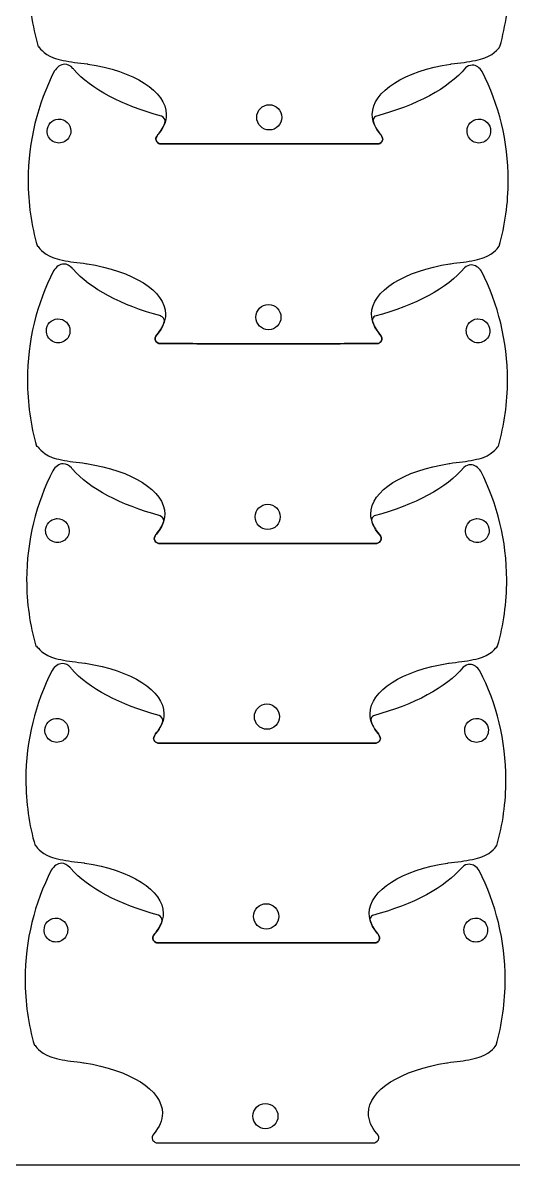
# Model space of a CAD drawing. Extents: x -113 to 191, y 10 to 315.
# Drawn here: x 11.7 to 74, y 10.2 to 155.4 of the extents above; entities that cross this region are included whole.
import ezdxf

# ---------------------------------------------------------------- set-up
doc = ezdxf.new("R2010")
doc.units = 0
doc.layers.add('BOTTOMLAYER', color=7, linetype='CONTINUOUS')

msp = doc.modelspace()

# ---------------------------------------------------------------- linework, layer by layer
at = {"layer": 'BOTTOMLAYER', "color": 1}
for p, q in [((13.617912, 152.338463), (13.688468, 152.373741)), ((72.328896, 152.373741), (72.337701, 152.373741)), ((16.986954, 150.115949), (16.986954, 150.115977)), ((43.004243, 144.983046), (43.004243, 144.983046)), ((16.157926, 143.148616), (16.157926, 143.148616)), ((69.550785, 143.148616), (69.550785, 143.148616)), ((47.396327, 139.991269), (38.620979, 139.991269)), ((38.620979, 139.991269), (47.396327, 139.991269)), ((13.520912, 126.947296), (13.591468, 126.982574)), ((72.231896, 126.982574), (72.240702, 126.982574)), ((16.88994, 124.724794), (16.88994, 124.724822)), ((42.907244, 119.591877), (42.907244, 119.591877)), ((16.060912, 117.757461), (16.060912, 117.757461)), ((69.453771, 117.757461), (69.453771, 117.757461)), ((47.299313, 114.600114), (38.523966, 114.600114)), ((38.52398, 114.6001), (47.299327, 114.6001)), ((13.423898, 101.556141), (13.494454, 101.591419)), ((72.134882, 101.591419), (72.143688, 101.591419)), ((16.79294, 99.333613), (16.79294, 99.333641)), ((42.81023, 94.200725), (42.81023, 94.200725)), ((15.963912, 92.36628), (15.963912, 92.36628)), ((69.356772, 92.36628), (69.356772, 92.36628)), ((38.426966, 89.208947), (47.202313, 89.208947)), ((47.202313, 89.208933), (38.426966, 89.208933)), ((13.326899, 76.164961), (13.397454, 76.200238)), ((72.037883, 76.200238), (72.046688, 76.200238)), ((16.69594, 73.942447), (16.69594, 73.942475)), ((42.71323, 68.809541), (42.71323, 68.809541)), ((15.866913, 66.975111), (15.866913, 66.975111)), ((69.259772, 66.975111), (69.259772, 66.975111)), ((47.105313, 63.817764), (38.329966, 63.817764)), ((38.329966, 63.817764), (47.105313, 63.817764)), ((13.229899, 50.773791), (13.300454, 50.809069)), ((71.940883, 50.809069), (71.949688, 50.809069)), ((16.598927, 48.551289), (16.598927, 48.551317)), ((42.61623, 43.418372), (42.61623, 43.418372)), ((15.769899, 41.583956), (15.769899, 41.583956)), ((69.162758, 41.583956), (69.162758, 41.583956)), ((47.008299, 38.426609), (38.232952, 38.426609)), ((38.232966, 38.426595), (47.008313, 38.426595)), ((13.132885, 25.382628), (13.20344, 25.417906)), ((71.843869, 25.417906), (71.852674, 25.417906)), ((42.519216, 18.027214), (42.519216, 18.027214)), ((38.135952, 13.035564), (46.9113, 13.035564)), ((191.126962, 10.186714), (-113.422819, 10.186714))]:
    msp.add_line(p, q, dxfattribs=at)
for points in [[(12.444926, 160.752213), (12.444926, 157.833646), (12.855353, 155.012041), (13.617912, 152.338463)], [(72.337701, 152.373741), (73.093436, 155.03627), (73.493049, 157.847215), (73.493049, 160.752213)], [(13.688468, 152.373741), (13.688468, 152.373741), (14.242515, 151.451334), (15.584648, 150.936171)], [(70.432716, 150.936171), (71.774849, 151.451334), (72.328896, 152.373741), (72.328896, 152.373741)], [(15.584648, 150.936171), (16.208133, 150.696855), (17.29632, 150.501986), (18.230481, 150.362907)], [(16.986954, 150.115977), (16.473922, 150.115977), (16.014348, 149.777053), (15.672857, 149.234032)], [(18.036468, 149.595601), (17.73611, 149.923315), (17.374538, 150.115949), (16.986954, 150.115949)], [(18.15994, 149.445671), (18.119562, 149.497763), (18.079377, 149.548786), (18.036468, 149.595601)], [(18.230481, 150.362907), (18.786556, 150.310214), (19.330956, 150.241094), (19.86207, 150.16006)], [(19.86207, 150.16006), (19.869407, 150.159496), (19.922112, 150.151142), (19.923806, 150.151255)], [(19.923806, 150.151255), (19.92437, 150.151272), (19.941445, 150.151187), (19.941445, 150.151255)], [(19.941445, 150.151255), (25.731149, 149.250796), (29.907368, 146.715205), (29.907368, 143.730699)], [(56.109938, 143.730699), (56.109938, 146.715205), (60.286172, 149.250796), (66.07591, 150.151255)], [(67.945632, 149.648546), (65.797472, 147.052579), (61.730433, 144.889433), (56.533271, 143.492574)], [(66.07591, 150.151255), (66.07591, 150.151187), (66.092984, 150.151272), (66.093549, 150.151255)], [(66.093549, 150.151255), (66.095242, 150.15117), (66.147947, 150.159524), (66.155285, 150.16006)], [(66.155285, 150.16006), (66.686402, 150.241094), (67.230806, 150.310214), (67.786882, 150.362907)], [(67.786882, 150.362907), (68.721043, 150.501986), (69.80923, 150.696855), (70.432716, 150.936171)], [(68.818757, 150.001324), (68.505107, 150.001324), (68.206507, 149.870288), (67.945632, 149.648546)], [(70.088757, 149.189935), (69.751967, 149.688882), (69.3083, 150.001324), (68.818757, 150.001324)], [(15.672857, 149.234032), (13.551361, 145.070394), (12.347926, 140.357432), (12.347926, 135.361046)], [(29.30766, 143.519004), (24.289491, 144.879389), (20.333076, 146.954518), (18.15994, 149.445671)], [(73.396049, 135.361046), (73.396049, 140.342717), (72.199729, 145.035946), (70.088757, 149.189935)], [(41.407924, 143.369088), (41.407924, 144.258237), (42.125415, 144.983046), (43.004243, 144.983046)], [(43.004243, 144.983046), (43.883072, 144.983046), (44.591743, 144.258237), (44.591743, 143.369088)], [(14.764454, 141.64931), (14.762829, 142.437591), (15.371634, 143.092635), (16.157926, 143.148616)], [(16.157926, 143.148616), (16.178503, 143.149039), (16.199086, 143.149039), (16.219662, 143.148616)], [(16.219662, 143.148616), (16.624832, 143.160344), (17.017502, 143.007598), (17.308243, 142.725163)], [(17.308243, 142.725163), (17.598985, 142.442728), (17.763047, 142.05465), (17.763065, 141.64931)], [(29.907368, 143.730699), (29.907368, 142.830633), (29.529371, 141.967843), (28.840216, 141.18188)], [(28.840216, 141.18188), (29.300918, 141.707298), (29.622854, 142.259548), (29.783896, 142.839935)], [(29.316466, 143.510199), (29.312994, 143.511046), (29.311103, 143.518073), (29.30766, 143.519004)], [(29.783896, 142.848741), (29.780058, 143.133926), (29.590588, 143.374013), (29.316466, 143.510199)], [(29.783896, 142.839935), (29.783896, 142.842927), (29.783936, 142.845749), (29.783896, 142.848741)], [(43.004243, 141.763949), (42.125415, 141.763949), (41.407924, 142.479938), (41.407924, 143.369088)], [(44.591743, 143.369088), (44.591743, 142.479938), (43.883072, 141.763949), (43.004243, 141.763949)], [(57.177091, 141.18188), (56.487935, 141.967843), (56.109938, 142.830633), (56.109938, 143.730699)], [(56.533271, 143.492574), (56.346104, 143.365554), (56.226273, 143.183284), (56.198132, 142.972227)], [(56.198132, 142.972227), (56.347388, 142.344669), (56.681807, 141.746736), (57.177091, 141.18188)], [(68.157313, 141.64931), (68.155688, 142.437591), (68.764493, 143.092635), (69.550785, 143.148616)], [(69.550785, 143.148616), (69.571362, 143.149039), (69.591945, 143.149039), (69.612521, 143.148616)], [(69.612521, 143.148616), (70.017691, 143.160344), (70.410361, 143.007598), (70.701103, 142.725163)], [(70.701103, 142.725163), (70.991844, 142.442728), (71.155906, 142.05465), (71.155924, 141.64931)], [(15.500621, 140.312305), (15.029888, 140.590487), (14.747816, 141.102778), (14.764454, 141.64931)], [(17.763065, 141.64931), (17.779702, 141.102778), (17.497631, 140.590487), (17.026898, 140.312305)], [(28.584452, 140.564519), (28.533107, 140.75041), (28.840216, 141.18188), (28.840216, 141.18188)], [(28.840216, 141.18188), (28.840216, 141.18188), (28.533107, 140.75041), (28.584452, 140.564519)], [(57.177091, 141.18188), (57.177091, 141.18188), (57.484199, 140.75041), (57.432854, 140.564519)], [(57.432854, 140.564519), (57.484199, 140.75041), (57.177091, 141.18188), (57.177091, 141.18188)], [(68.89348, 140.312305), (68.422747, 140.590487), (68.140675, 141.102778), (68.157313, 141.64931)], [(71.155924, 141.64931), (71.172562, 141.102778), (70.89049, 140.590487), (70.419757, 140.312305)], [(17.026898, 140.312305), (16.556166, 140.034123), (15.971353, 140.034123), (15.500621, 140.312305)], [(28.699104, 140.273477), (28.668811, 140.320687), (28.635799, 140.37863), (28.584452, 140.564519)], [(28.584452, 140.564519), (28.635799, 140.37863), (28.668811, 140.320687), (28.699104, 140.273477)], [(28.954868, 140.06181), (28.835265, 140.130085), (28.73106, 140.223673), (28.699104, 140.273477)], [(28.699104, 140.273477), (28.73106, 140.223673), (28.835265, 140.130085), (28.954868, 140.06181)], [(29.122438, 140.000074), (29.065274, 140.013113), (29.008361, 140.031274), (28.954868, 140.06181)], [(28.954868, 140.06181), (29.008361, 140.031274), (29.065274, 140.013113), (29.122438, 140.000074)], [(38.620979, 139.991269), (33.865659, 139.992962), (32.536751, 139.999227), (29.122438, 140.000074)], [(29.122438, 140.000074), (32.536751, 139.999227), (33.865659, 139.992934), (38.620979, 139.991269)], [(56.894868, 140.000074), (53.480558, 139.999227), (52.15165, 139.992934), (47.396327, 139.991269)], [(47.396327, 139.991269), (52.15165, 139.992962), (53.480558, 139.999227), (56.894868, 140.000074)], [(57.062438, 140.06181), (57.008384, 140.030955), (56.952698, 140.013085), (56.894868, 140.000074)], [(56.894868, 140.000074), (56.952698, 140.013085), (57.008384, 140.030955), (57.062438, 140.06181)], [(57.318202, 140.273477), (57.286246, 140.223673), (57.182041, 140.130085), (57.062438, 140.06181)], [(57.062438, 140.06181), (57.182041, 140.130085), (57.286246, 140.223673), (57.318202, 140.273477)], [(57.432854, 140.564519), (57.381507, 140.37863), (57.348495, 140.320687), (57.318202, 140.273477)], [(57.318202, 140.273477), (57.348495, 140.320687), (57.381507, 140.37863), (57.432854, 140.564519)], [(70.419757, 140.312305), (69.949025, 140.034123), (69.364212, 140.034123), (68.89348, 140.312305)], [(12.347926, 135.361046), (12.347926, 132.442479), (12.758353, 129.620875), (13.520912, 126.947296)], [(72.240702, 126.982574), (72.996436, 129.645104), (73.396049, 132.456048), (73.396049, 135.361046)], [(13.591468, 126.982574), (13.591468, 126.982574), (14.145515, 126.060167), (15.487648, 125.545005)], [(70.335716, 125.545005), (71.677849, 126.060167), (72.231896, 126.982574), (72.231896, 126.982574)], [(15.487648, 125.545005), (16.111134, 125.305689), (17.19932, 125.11082), (18.133482, 124.971741)], [(18.133482, 124.971741), (18.689556, 124.919047), (19.233956, 124.849928), (19.765071, 124.768894)], [(66.058285, 124.768894), (66.589402, 124.849928), (67.133806, 124.919047), (67.689882, 124.971741)], [(67.689882, 124.971741), (68.624044, 125.11082), (69.71223, 125.305689), (70.335716, 125.545005)], [(15.575843, 123.842877), (13.454347, 119.679239), (12.250912, 114.966277), (12.250912, 109.969891)], [(16.88994, 124.724822), (16.376908, 124.724822), (15.917334, 124.385898), (15.575843, 123.842877)], [(17.939454, 124.204446), (17.639096, 124.53216), (17.277524, 124.724794), (16.88994, 124.724794)], [(18.062926, 124.054516), (18.022549, 124.106608), (17.982363, 124.157631), (17.939454, 124.204446)], [(29.210646, 118.127849), (24.192477, 119.488234), (20.236063, 121.563363), (18.062926, 124.054516)], [(19.765071, 124.768894), (19.772409, 124.768329), (19.825113, 124.759975), (19.826806, 124.760088)], [(19.826806, 124.760088), (19.82737, 124.760105), (19.844445, 124.76002), (19.844445, 124.760088)], [(19.844445, 124.760088), (25.63415, 123.85963), (29.810369, 121.324035), (29.810369, 118.33953)], [(56.012938, 118.33953), (56.012938, 121.324035), (60.189172, 123.85963), (65.97891, 124.760088)], [(67.848618, 124.257391), (65.700458, 121.661424), (61.633419, 119.498278), (56.436257, 118.101419)], [(65.97891, 124.760088), (65.97891, 124.76002), (65.995985, 124.760105), (65.996549, 124.760088)], [(65.996549, 124.760088), (65.998242, 124.760004), (66.050947, 124.768357), (66.058285, 124.768894)], [(68.721743, 124.610169), (68.408093, 124.610169), (68.109493, 124.479133), (67.848618, 124.257391)], [(69.991743, 123.79878), (69.654953, 124.297726), (69.211286, 124.610169), (68.721743, 124.610169)], [(73.299035, 109.969891), (73.299035, 114.951562), (72.102715, 119.644791), (69.991743, 123.79878)], [(41.310924, 117.977919), (41.310924, 118.867068), (42.028415, 119.591877), (42.907244, 119.591877)], [(42.907244, 119.591877), (43.786072, 119.591877), (44.494744, 118.867068), (44.494744, 117.977919)], [(14.66744, 116.258155), (14.665815, 117.046436), (15.27462, 117.70148), (16.060912, 117.757461)], [(16.060912, 117.757461), (16.081489, 117.757884), (16.102072, 117.757884), (16.122648, 117.757461)], [(16.122648, 117.757461), (16.527818, 117.769189), (16.920488, 117.616443), (17.21123, 117.334008)], [(29.810369, 118.33953), (29.810369, 117.439464), (29.432371, 116.576674), (28.743216, 115.79071)], [(29.219452, 118.119044), (29.21598, 118.11989), (29.214089, 118.126918), (29.210646, 118.127849)], [(29.686882, 117.457585), (29.683044, 117.742771), (29.493574, 117.982857), (29.219452, 118.119044)], [(42.907244, 116.37278), (42.028415, 116.37278), (41.310924, 117.088769), (41.310924, 117.977919)], [(44.494744, 117.977919), (44.494744, 117.088769), (43.786072, 116.37278), (42.907244, 116.37278)], [(57.080091, 115.79071), (56.390935, 116.576674), (56.012938, 117.439464), (56.012938, 118.33953)], [(56.436257, 118.101419), (56.24909, 117.974399), (56.129259, 117.792129), (56.101118, 117.581072)], [(68.060299, 116.258155), (68.058674, 117.046436), (68.667479, 117.70148), (69.453771, 117.757461)], [(69.453771, 117.757461), (69.474348, 117.757884), (69.494931, 117.757884), (69.515507, 117.757461)], [(69.515507, 117.757461), (69.920677, 117.769189), (70.313347, 117.616443), (70.604089, 117.334008)], [(15.403607, 114.92115), (14.932874, 115.199332), (14.650802, 115.711622), (14.66744, 116.258155)], [(17.666051, 116.258155), (17.682689, 115.711622), (17.400617, 115.199332), (16.929884, 114.92115)], [(17.21123, 117.334008), (17.501971, 117.051573), (17.666033, 116.663495), (17.666051, 116.258155)], [(28.743202, 115.790725), (29.203904, 116.316143), (29.525841, 116.868393), (29.686882, 117.44878)], [(29.686882, 117.44878), (29.686882, 117.451772), (29.686922, 117.454594), (29.686882, 117.457585)], [(56.101118, 117.581072), (56.250374, 116.953514), (56.584794, 116.355581), (57.080077, 115.790725)], [(68.796466, 114.92115), (68.325733, 115.199332), (68.043662, 115.711622), (68.060299, 116.258155)], [(71.05891, 116.258155), (71.075548, 115.711622), (70.793476, 115.199332), (70.322744, 114.92115)], [(70.604089, 117.334008), (70.89483, 117.051573), (71.058892, 116.663495), (71.05891, 116.258155)], [(16.929884, 114.92115), (16.459152, 114.642968), (15.874339, 114.642968), (15.403607, 114.92115)], [(28.487438, 115.173363), (28.436093, 115.359255), (28.743202, 115.790725), (28.743202, 115.790725)], [(28.743216, 115.79071), (28.743216, 115.79071), (28.436107, 115.359241), (28.487452, 115.173349)], [(28.602091, 114.882322), (28.571797, 114.929532), (28.538785, 114.987475), (28.487438, 115.173363)], [(28.487452, 115.173349), (28.538799, 114.987461), (28.571811, 114.929518), (28.602105, 114.882308)], [(28.857854, 114.670655), (28.738251, 114.73893), (28.634047, 114.832518), (28.602091, 114.882322)], [(28.602105, 114.882308), (28.634061, 114.832504), (28.738266, 114.738916), (28.857869, 114.670641)], [(57.221188, 114.882322), (57.189232, 114.832518), (57.085027, 114.73893), (56.965424, 114.670655)], [(56.965438, 114.670641), (57.085041, 114.738916), (57.189246, 114.832504), (57.221202, 114.882308)], [(57.080077, 115.790725), (57.080077, 115.790725), (57.387185, 115.359255), (57.335841, 115.173363)], [(57.335855, 115.173349), (57.387199, 115.359241), (57.080091, 115.79071), (57.080091, 115.79071)], [(57.335841, 115.173363), (57.284493, 114.987475), (57.251481, 114.929532), (57.221188, 114.882322)], [(57.221202, 114.882308), (57.251496, 114.929518), (57.284507, 114.987461), (57.335855, 115.173349)], [(70.322744, 114.92115), (69.852011, 114.642968), (69.267198, 114.642968), (68.796466, 114.92115)], [(29.025424, 114.608919), (28.96826, 114.621958), (28.911347, 114.640119), (28.857854, 114.670655)], [(28.857869, 114.670641), (28.911361, 114.640105), (28.968274, 114.621944), (29.025438, 114.608905)], [(38.523966, 114.600114), (33.768645, 114.601807), (32.439737, 114.608072), (29.025424, 114.608919)], [(29.025438, 114.608905), (32.439751, 114.608058), (33.768659, 114.601765), (38.52398, 114.6001)], [(56.797854, 114.608919), (53.383544, 114.608072), (52.054636, 114.601779), (47.299313, 114.600114)], [(47.299327, 114.6001), (52.05465, 114.601793), (53.383558, 114.608058), (56.797869, 114.608905)], [(56.965424, 114.670655), (56.91137, 114.6398), (56.855685, 114.621929), (56.797854, 114.608919)], [(56.797869, 114.608905), (56.855699, 114.621915), (56.911384, 114.639786), (56.965438, 114.670641)], [(12.250912, 109.969891), (12.250912, 107.051324), (12.66134, 104.22972), (13.423898, 101.556141)], [(72.143688, 101.591419), (72.899422, 104.253949), (73.299035, 107.064893), (73.299035, 109.969891)], [(13.494454, 101.591419), (13.494454, 101.591419), (14.048501, 100.669012), (15.390634, 100.15385)], [(70.238702, 100.15385), (71.580835, 100.669012), (72.134882, 101.591419), (72.134882, 101.591419)], [(15.390634, 100.15385), (16.01412, 99.914534), (17.102307, 99.719665), (18.036468, 99.580586)], [(16.79294, 99.333641), (16.279908, 99.333641), (15.820335, 98.994718), (15.478843, 98.451697)], [(17.842454, 98.813266), (17.542096, 99.140979), (17.180524, 99.333613), (16.79294, 99.333613)], [(17.965926, 98.663335), (17.925549, 98.715428), (17.885363, 98.766451), (17.842454, 98.813266)], [(18.036468, 99.580586), (18.592543, 99.527892), (19.136944, 99.458773), (19.668057, 99.377738)], [(19.668057, 99.377738), (19.675395, 99.377174), (19.7281, 99.36882), (19.729793, 99.368933)], [(19.729793, 99.368933), (19.730358, 99.36895), (19.747432, 99.368865), (19.747432, 99.368933)], [(19.747432, 99.368933), (25.537136, 98.468475), (29.713355, 95.932883), (29.713355, 92.948378)], [(55.915924, 92.948378), (55.915924, 95.932883), (60.092158, 98.468475), (65.881896, 99.368933)], [(67.751619, 98.866211), (65.603459, 96.270243), (61.536419, 94.107097), (56.339257, 92.710238)], [(65.881896, 99.368933), (65.881896, 99.368865), (65.898971, 99.36895), (65.899535, 99.368933)], [(65.899535, 99.368933), (65.901229, 99.368848), (65.953934, 99.377174), (65.961271, 99.377738)], [(65.961271, 99.377738), (66.492388, 99.458773), (67.036792, 99.527892), (67.592869, 99.580586)], [(67.592869, 99.580586), (68.52703, 99.719665), (69.615217, 99.914534), (70.238702, 100.15385)], [(68.624744, 99.218988), (68.311093, 99.218988), (68.012493, 99.087953), (67.751619, 98.866211)], [(69.894744, 98.4076), (69.557954, 98.906546), (69.114286, 99.218988), (68.624744, 99.218988)], [(15.478843, 98.451697), (13.357347, 94.288058), (12.153912, 89.575097), (12.153912, 84.578711)], [(29.113647, 92.736669), (24.095478, 94.097053), (20.139064, 96.172182), (17.965926, 98.663335)], [(73.202035, 84.578711), (73.202035, 89.560382), (72.005715, 94.25361), (69.894744, 98.4076)], [(29.713355, 92.948378), (29.713355, 92.048312), (29.335357, 91.185522), (28.646202, 90.399558)], [(41.21391, 92.586766), (41.21391, 93.475916), (41.931401, 94.200725), (42.81023, 94.200725)], [(42.81023, 94.200725), (43.689058, 94.200725), (44.39773, 93.475916), (44.39773, 92.586766)], [(56.983077, 90.399558), (56.293921, 91.185522), (55.915924, 92.048312), (55.915924, 92.948378)], [(14.57044, 90.866975), (14.568815, 91.655255), (15.17762, 92.310299), (15.963912, 92.36628)], [(15.963912, 92.36628), (15.984489, 92.366704), (16.005072, 92.366704), (16.025649, 92.36628)], [(16.025649, 92.36628), (16.430819, 92.378009), (16.823488, 92.225262), (17.11423, 91.942827)], [(17.11423, 91.942827), (17.404972, 91.660392), (17.569033, 91.272314), (17.569051, 90.866975)], [(28.646202, 90.399544), (29.106904, 90.924963), (29.428841, 91.477212), (29.589882, 92.0576)], [(29.122452, 92.727863), (29.118981, 92.72871), (29.11709, 92.735737), (29.113647, 92.736669)], [(29.589882, 92.066405), (29.586044, 92.35159), (29.396574, 92.591677), (29.122452, 92.727863)], [(29.589882, 92.0576), (29.589882, 92.060591), (29.589922, 92.063413), (29.589882, 92.066405)], [(42.81023, 90.981627), (41.931401, 90.981627), (41.21391, 91.697617), (41.21391, 92.586766)], [(44.39773, 92.586766), (44.39773, 91.697617), (43.689058, 90.981627), (42.81023, 90.981627)], [(56.339257, 92.710238), (56.15209, 92.583219), (56.032259, 92.400948), (56.004119, 92.189891)], [(56.004119, 92.189891), (56.153375, 91.562333), (56.487794, 90.9644), (56.983077, 90.399544)], [(67.963299, 90.866975), (67.961674, 91.655255), (68.570479, 92.310299), (69.356772, 92.36628)], [(69.356772, 92.36628), (69.377348, 92.366704), (69.397931, 92.366704), (69.418508, 92.36628)], [(69.418508, 92.36628), (69.823678, 92.378009), (70.216347, 92.225262), (70.507089, 91.942827)], [(70.507089, 91.942827), (70.797831, 91.660392), (70.961892, 91.272314), (70.96191, 90.866975)], [(15.306607, 89.529969), (14.835874, 89.808152), (14.553803, 90.320442), (14.57044, 90.866975)], [(17.569051, 90.866975), (17.585689, 90.320442), (17.303617, 89.808152), (16.832885, 89.529969)], [(28.646202, 90.399558), (28.646202, 90.399558), (28.339093, 89.968088), (28.390438, 89.782197)], [(28.390438, 89.782183), (28.339093, 89.968074), (28.646202, 90.399544), (28.646202, 90.399544)], [(57.238841, 89.782197), (57.290185, 89.968088), (56.983077, 90.399558), (56.983077, 90.399558)], [(56.983077, 90.399544), (56.983077, 90.399544), (57.290185, 89.968074), (57.238841, 89.782183)], [(68.699466, 89.529969), (68.228733, 89.808152), (67.946662, 90.320442), (67.963299, 90.866975)], [(70.96191, 90.866975), (70.978548, 90.320442), (70.696476, 89.808152), (70.225744, 89.529969)], [(16.832885, 89.529969), (16.362152, 89.251787), (15.77734, 89.251787), (15.306607, 89.529969)], [(28.390438, 89.782197), (28.441785, 89.596308), (28.474797, 89.538365), (28.505091, 89.491155)], [(28.505091, 89.491141), (28.474797, 89.538351), (28.441785, 89.596294), (28.390438, 89.782183)], [(28.505091, 89.491155), (28.537047, 89.441352), (28.641252, 89.347764), (28.760855, 89.279489)], [(28.760855, 89.279475), (28.641252, 89.34775), (28.537047, 89.441337), (28.505091, 89.491141)], [(28.760855, 89.279489), (28.814347, 89.248952), (28.87126, 89.230791), (28.928424, 89.217753)], [(28.928424, 89.217738), (28.87126, 89.230777), (28.814347, 89.248938), (28.760855, 89.279475)], [(28.928424, 89.217753), (32.342737, 89.216906), (33.671645, 89.210612), (38.426966, 89.208947)], [(38.426966, 89.208933), (33.671645, 89.210626), (32.342737, 89.216892), (28.928424, 89.217738)], [(47.202313, 89.208947), (51.957636, 89.210641), (53.286544, 89.216906), (56.700855, 89.217753)], [(56.700855, 89.217738), (53.286544, 89.216892), (51.957636, 89.210598), (47.202313, 89.208933)], [(56.700855, 89.217753), (56.758685, 89.230763), (56.81437, 89.248633), (56.868424, 89.279489)], [(56.868424, 89.279475), (56.81437, 89.248619), (56.758685, 89.230749), (56.700855, 89.217738)], [(56.868424, 89.279489), (56.988027, 89.347764), (57.092232, 89.441352), (57.124188, 89.491155)], [(57.124188, 89.491141), (57.092232, 89.441337), (56.988027, 89.34775), (56.868424, 89.279475)], [(57.124188, 89.491155), (57.154482, 89.538365), (57.187493, 89.596308), (57.238841, 89.782197)], [(57.238841, 89.782183), (57.187493, 89.596294), (57.154482, 89.538351), (57.124188, 89.491141)], [(70.225744, 89.529969), (69.755011, 89.251787), (69.170199, 89.251787), (68.699466, 89.529969)], [(12.153912, 84.578711), (12.153912, 81.660143), (12.56434, 78.838539), (13.326899, 76.164961)], [(72.046688, 76.200238), (72.802423, 78.862768), (73.202035, 81.673713), (73.202035, 84.578711)], [(13.397454, 76.200238), (13.397454, 76.200238), (13.951501, 75.277832), (15.293635, 74.762669)], [(70.141702, 74.762669), (71.483835, 75.277832), (72.037883, 76.200238), (72.037883, 76.200238)], [(15.293635, 74.762669), (15.91712, 74.523353), (17.005307, 74.328484), (17.939468, 74.189405)], [(17.939468, 74.189405), (18.495543, 74.136711), (19.039944, 74.067592), (19.571058, 73.986558)], [(65.864272, 73.986558), (66.395388, 74.067592), (66.939792, 74.136711), (67.495869, 74.189405)], [(67.495869, 74.189405), (68.43003, 74.328484), (69.518217, 74.523353), (70.141702, 74.762669)], [(15.381843, 73.06053), (13.260348, 68.896889), (12.056913, 64.183927), (12.056913, 59.187541)], [(16.69594, 73.942475), (16.182908, 73.942475), (15.723335, 73.603551), (15.381843, 73.06053)], [(17.745454, 73.422099), (17.445096, 73.749813), (17.083525, 73.942447), (16.69594, 73.942447)], [(17.868927, 73.272169), (17.828549, 73.324261), (17.788363, 73.375284), (17.745454, 73.422099)], [(29.016647, 67.345499), (23.998478, 68.705884), (20.042064, 70.781013), (17.868927, 73.272169)], [(19.571058, 73.986558), (19.578396, 73.985993), (19.6311, 73.97764), (19.632793, 73.977753)], [(19.632793, 73.977753), (19.633358, 73.977769), (19.650432, 73.977685), (19.650432, 73.977753)], [(19.650432, 73.977753), (25.440138, 73.077294), (29.616355, 70.5417), (29.616355, 67.557194)], [(55.818924, 67.557194), (55.818924, 70.5417), (59.995158, 73.077294), (65.784897, 73.977753)], [(67.654619, 73.475044), (65.506459, 70.879074), (61.439419, 68.715928), (56.242258, 67.319069)], [(65.784897, 73.977753), (65.784897, 73.977685), (65.801971, 73.977769), (65.802535, 73.977753)], [(65.802535, 73.977753), (65.804229, 73.977668), (65.856934, 73.986022), (65.864272, 73.986558)], [(68.527744, 73.827822), (68.214093, 73.827822), (67.915494, 73.696786), (67.654619, 73.475044)], [(69.797744, 73.016433), (69.460954, 73.515379), (69.017286, 73.827822), (68.527744, 73.827822)], [(73.105035, 59.187541), (73.105035, 64.169212), (71.908715, 68.862441), (69.797744, 73.016433)], [(41.11691, 67.195583), (41.11691, 68.084732), (41.834401, 68.809541), (42.71323, 68.809541)], [(42.71323, 68.809541), (43.592059, 68.809541), (44.30073, 68.084732), (44.30073, 67.195583)], [(14.47344, 65.475805), (14.471815, 66.264086), (15.080621, 66.91913), (15.866913, 66.975111)], [(15.866913, 66.975111), (15.887489, 66.975534), (15.908072, 66.975534), (15.928649, 66.975111)], [(15.928649, 66.975111), (16.333819, 66.986839), (16.726488, 66.834093), (17.01723, 66.551658)], [(29.616355, 67.557194), (29.616355, 66.657128), (29.238358, 65.794338), (28.549202, 65.008375)], [(29.025452, 67.336694), (29.021981, 67.337541), (29.02009, 67.344568), (29.016647, 67.345499)], [(29.492883, 66.675236), (29.489044, 66.960421), (29.299575, 67.200508), (29.025452, 67.336694)], [(42.71323, 65.590444), (41.834401, 65.590444), (41.11691, 66.306433), (41.11691, 67.195583)], [(44.30073, 67.195583), (44.30073, 66.306433), (43.592059, 65.590444), (42.71323, 65.590444)], [(56.886077, 65.008375), (56.196921, 65.794338), (55.818924, 66.657128), (55.818924, 67.557194)], [(56.242258, 67.319069), (56.055091, 67.192049), (55.935259, 67.009779), (55.907119, 66.798722)], [(55.907119, 66.798722), (56.056375, 66.171164), (56.390794, 65.573231), (56.886077, 65.008375)], [(67.8663, 65.475805), (67.864674, 66.264086), (68.47348, 66.91913), (69.259772, 66.975111)], [(69.259772, 66.975111), (69.280348, 66.975534), (69.300931, 66.975534), (69.321508, 66.975111)], [(69.321508, 66.975111), (69.726678, 66.986839), (70.119347, 66.834093), (70.410089, 66.551658)], [(15.209607, 64.1388), (14.738874, 64.416983), (14.456803, 64.929273), (14.47344, 65.475805)], [(17.472052, 65.475805), (17.488689, 64.929273), (17.206618, 64.416983), (16.735885, 64.1388)], [(17.01723, 66.551658), (17.307972, 66.269223), (17.472034, 65.881145), (17.472052, 65.475805)], [(28.549202, 65.008375), (29.009904, 65.533793), (29.331841, 66.086043), (29.492883, 66.66643)], [(29.492883, 66.66643), (29.492883, 66.669422), (29.492922, 66.672244), (29.492883, 66.675236)], [(68.602466, 64.1388), (68.131733, 64.416983), (67.849662, 64.929273), (67.8663, 65.475805)], [(70.864911, 65.475805), (70.881548, 64.929273), (70.599477, 64.416983), (70.128744, 64.1388)], [(70.410089, 66.551658), (70.700831, 66.269223), (70.864893, 65.881145), (70.864911, 65.475805)], [(16.735885, 64.1388), (16.265152, 63.860618), (15.68034, 63.860618), (15.209607, 64.1388)], [(28.293438, 64.391014), (28.242093, 64.576905), (28.549202, 65.008375), (28.549202, 65.008375)], [(28.549202, 65.008375), (28.549202, 65.008375), (28.242093, 64.576905), (28.293438, 64.391014)], [(28.408091, 64.099972), (28.377797, 64.147182), (28.344786, 64.205125), (28.293438, 64.391014)], [(28.293438, 64.391014), (28.344786, 64.205125), (28.377797, 64.147182), (28.408091, 64.099972)], [(28.663855, 63.888305), (28.544252, 63.95658), (28.440047, 64.050168), (28.408091, 64.099972)], [(28.408091, 64.099972), (28.440047, 64.050168), (28.544252, 63.95658), (28.663855, 63.888305)], [(28.831424, 63.826569), (28.77426, 63.839608), (28.717347, 63.857769), (28.663855, 63.888305)], [(28.663855, 63.888305), (28.717347, 63.857769), (28.77426, 63.839608), (28.831424, 63.826569)], [(56.771424, 63.888305), (56.71737, 63.85745), (56.661685, 63.83958), (56.603855, 63.826569)], [(56.603855, 63.826569), (56.661685, 63.83958), (56.71737, 63.85745), (56.771424, 63.888305)], [(57.027188, 64.099972), (56.995232, 64.050168), (56.891027, 63.95658), (56.771424, 63.888305)], [(56.771424, 63.888305), (56.891027, 63.95658), (56.995232, 64.050168), (57.027188, 64.099972)], [(56.886077, 65.008375), (56.886077, 65.008375), (57.193186, 64.576905), (57.141841, 64.391014)], [(57.141841, 64.391014), (57.193186, 64.576905), (56.886077, 65.008375), (56.886077, 65.008375)], [(57.141841, 64.391014), (57.090493, 64.205125), (57.057482, 64.147182), (57.027188, 64.099972)], [(57.027188, 64.099972), (57.057482, 64.147182), (57.090493, 64.205125), (57.141841, 64.391014)], [(70.128744, 64.1388), (69.658011, 63.860618), (69.073199, 63.860618), (68.602466, 64.1388)], [(38.329966, 63.817764), (33.574646, 63.819457), (32.245737, 63.825722), (28.831424, 63.826569)], [(28.831424, 63.826569), (32.245737, 63.825722), (33.574646, 63.819429), (38.329966, 63.817764)], [(56.603855, 63.826569), (53.189545, 63.825722), (51.860636, 63.819429), (47.105313, 63.817764)], [(47.105313, 63.817764), (51.860636, 63.819457), (53.189545, 63.825722), (56.603855, 63.826569)], [(12.056913, 59.187541), (12.056913, 56.268974), (12.46734, 53.44737), (13.229899, 50.773791)], [(71.949688, 50.809069), (72.705423, 53.471599), (73.105035, 56.282543), (73.105035, 59.187541)], [(13.300454, 50.809069), (13.300454, 50.809069), (13.854502, 49.886662), (15.196635, 49.3715)], [(15.196635, 49.3715), (15.82012, 49.132184), (16.908307, 48.937315), (17.842468, 48.798236)], [(67.398869, 48.798236), (68.33303, 48.937315), (69.421217, 49.132184), (70.044702, 49.3715)], [(70.044702, 49.3715), (71.386835, 49.886662), (71.940883, 50.809069), (71.940883, 50.809069)], [(16.598927, 48.551317), (16.085895, 48.551317), (15.626321, 48.212393), (15.284829, 47.669372)], [(17.64844, 48.030941), (17.348083, 48.358655), (16.986511, 48.551289), (16.598927, 48.551289)], [(17.771913, 47.881011), (17.731535, 47.933103), (17.691349, 47.984126), (17.64844, 48.030941)], [(17.842468, 48.798236), (18.398545, 48.745542), (18.942945, 48.676423), (19.474059, 48.595389)], [(19.474059, 48.595389), (19.481396, 48.594824), (19.534101, 48.58647), (19.535795, 48.586583)], [(19.535795, 48.586583), (19.536359, 48.5866), (19.553434, 48.586516), (19.553434, 48.586583)], [(19.553434, 48.586583), (25.343138, 47.686125), (29.519355, 45.150531), (29.519355, 42.166025)], [(55.721925, 42.166025), (55.721925, 45.150531), (59.898159, 47.686125), (65.687897, 48.586583)], [(67.557605, 48.083886), (65.409445, 45.487919), (61.342405, 43.324773), (56.145244, 41.927914)], [(65.687897, 48.586583), (65.687897, 48.586516), (65.704971, 48.5866), (65.705536, 48.586583)], [(65.705536, 48.586583), (65.707229, 48.586499), (65.759934, 48.594852), (65.767272, 48.595389)], [(65.767272, 48.595389), (66.298389, 48.676423), (66.842792, 48.745542), (67.398869, 48.798236)], [(68.43073, 48.436664), (68.117079, 48.436664), (67.81848, 48.305628), (67.557605, 48.083886)], [(69.70073, 47.625275), (69.36394, 48.124221), (68.920273, 48.436664), (68.43073, 48.436664)], [(15.284829, 47.669372), (13.163334, 43.505734), (11.959899, 38.792772), (11.959899, 33.796386)], [(28.919633, 41.954344), (23.901465, 43.314729), (19.945051, 45.389858), (17.771913, 47.881011)], [(73.008022, 33.796386), (73.008022, 38.778057), (71.811701, 43.471286), (69.70073, 47.625275)], [(29.519355, 42.166025), (29.519355, 41.265959), (29.141358, 40.403169), (28.452202, 39.617205)], [(41.019911, 41.804414), (41.019911, 42.693563), (41.737401, 43.418372), (42.61623, 43.418372)], [(42.61623, 43.418372), (43.495059, 43.418372), (44.20373, 42.693563), (44.20373, 41.804414)], [(56.789077, 39.617205), (56.099922, 40.403169), (55.721925, 41.265959), (55.721925, 42.166025)], [(14.376427, 40.08465), (14.374801, 40.872931), (14.983607, 41.527975), (15.769899, 41.583956)], [(15.769899, 41.583956), (15.790475, 41.584379), (15.811058, 41.584379), (15.831635, 41.583956)], [(15.831635, 41.583956), (16.236805, 41.595684), (16.629474, 41.442938), (16.920216, 41.160503)], [(16.920216, 41.160503), (17.210958, 40.878068), (17.37502, 40.48999), (17.375038, 40.08465)], [(28.452188, 39.61722), (28.912891, 40.142638), (29.234827, 40.694888), (29.395869, 41.275275)], [(28.928438, 41.945539), (28.924967, 41.946385), (28.923076, 41.953413), (28.919633, 41.954344)], [(29.395869, 41.28408), (29.392031, 41.569266), (29.202561, 41.809352), (28.928438, 41.945539)], [(29.395869, 41.275275), (29.395869, 41.278267), (29.395908, 41.281089), (29.395869, 41.28408)], [(42.61623, 40.199275), (41.737401, 40.199275), (41.019911, 40.915264), (41.019911, 41.804414)], [(44.20373, 41.804414), (44.20373, 40.915264), (43.495059, 40.199275), (42.61623, 40.199275)], [(56.145244, 41.927914), (55.958077, 41.800894), (55.838245, 41.618624), (55.810105, 41.407567)], [(55.810105, 41.407567), (55.959361, 40.780009), (56.29378, 40.182076), (56.789063, 39.61722)], [(67.769286, 40.08465), (67.76766, 40.872931), (68.376466, 41.527975), (69.162758, 41.583956)], [(69.162758, 41.583956), (69.183334, 41.584379), (69.203917, 41.584379), (69.224494, 41.583956)], [(69.224494, 41.583956), (69.629664, 41.595684), (70.022333, 41.442938), (70.313075, 41.160503)], [(70.313075, 41.160503), (70.603817, 40.878068), (70.767879, 40.48999), (70.767897, 40.08465)], [(15.112593, 38.747645), (14.64186, 39.025827), (14.359789, 39.538117), (14.376427, 40.08465)], [(17.375038, 40.08465), (17.391675, 39.538117), (17.109604, 39.025827), (16.638871, 38.747645)], [(28.196425, 38.999858), (28.145081, 39.18575), (28.452188, 39.61722), (28.452188, 39.61722)], [(28.452202, 39.617205), (28.452202, 39.617205), (28.145095, 39.185736), (28.19644, 38.999844)], [(56.789063, 39.61722), (56.789063, 39.61722), (57.096172, 39.18575), (57.044827, 38.999858)], [(57.044841, 38.999844), (57.096186, 39.185736), (56.789077, 39.617205), (56.789077, 39.617205)], [(68.505452, 38.747645), (68.03472, 39.025827), (67.752648, 39.538117), (67.769286, 40.08465)], [(70.767897, 40.08465), (70.784534, 39.538117), (70.502463, 39.025827), (70.03173, 38.747645)], [(16.638871, 38.747645), (16.168138, 38.469463), (15.583326, 38.469463), (15.112593, 38.747645)], [(28.311077, 38.708817), (28.280783, 38.756027), (28.247772, 38.81397), (28.196425, 38.999858)], [(28.19644, 38.999844), (28.247786, 38.813956), (28.280797, 38.756013), (28.311091, 38.708803)], [(28.566841, 38.49715), (28.447238, 38.565425), (28.343033, 38.659013), (28.311077, 38.708817)], [(28.311091, 38.708803), (28.343047, 38.658999), (28.447252, 38.565411), (28.566855, 38.497136)], [(28.73441, 38.435414), (28.677246, 38.448453), (28.620333, 38.466614), (28.566841, 38.49715)], [(28.566855, 38.497136), (28.620347, 38.4666), (28.67726, 38.448439), (28.734425, 38.4354)], [(38.232952, 38.426609), (33.477632, 38.428302), (32.148724, 38.434567), (28.73441, 38.435414)], [(28.734425, 38.4354), (32.148738, 38.434553), (33.477646, 38.42826), (38.232966, 38.426595)], [(56.506841, 38.435414), (53.092531, 38.434567), (51.763622, 38.428274), (47.008299, 38.426609)], [(47.008313, 38.426595), (51.763636, 38.428288), (53.092545, 38.434553), (56.506855, 38.4354)], [(56.67441, 38.49715), (56.620356, 38.466295), (56.564671, 38.448424), (56.506841, 38.435414)], [(56.506855, 38.4354), (56.564685, 38.44841), (56.62037, 38.466281), (56.674425, 38.497136)], [(56.930174, 38.708817), (56.898218, 38.659013), (56.794013, 38.565425), (56.67441, 38.49715)], [(56.674425, 38.497136), (56.794027, 38.565411), (56.898232, 38.658999), (56.930188, 38.708803)], [(57.044827, 38.999858), (56.99348, 38.81397), (56.960468, 38.756027), (56.930174, 38.708817)], [(56.930188, 38.708803), (56.960482, 38.756013), (56.993494, 38.813956), (57.044841, 38.999844)], [(70.03173, 38.747645), (69.560997, 38.469463), (68.976185, 38.469463), (68.505452, 38.747645)], [(11.959899, 33.796386), (11.959899, 30.877819), (12.370326, 28.056204), (13.132885, 25.382628)], [(71.852674, 25.417906), (72.608409, 28.080446), (73.008022, 30.891388), (73.008022, 33.796386)], [(13.20344, 25.417906), (13.20344, 25.417906), (13.757488, 24.495519), (15.099621, 23.98035)], [(69.947688, 23.98035), (71.289822, 24.495519), (71.843869, 25.417906), (71.843869, 25.417906)], [(15.099621, 23.98035), (15.723106, 23.741026), (16.811293, 23.546151), (17.745454, 23.407072)], [(17.745454, 23.407072), (18.301531, 23.354381), (18.845931, 23.285265), (19.377046, 23.204239)], [(65.670258, 23.204239), (66.201375, 23.285265), (66.745779, 23.354381), (67.301855, 23.407072)], [(67.301855, 23.407072), (68.236016, 23.546151), (69.324203, 23.741026), (69.947688, 23.98035)], [(19.377046, 23.204239), (19.384384, 23.204239), (19.437088, 23.195208), (19.438781, 23.19549)], [(19.438781, 23.19549), (19.439345, 23.19549), (19.45642, 23.195406), (19.45642, 23.19549)], [(19.45642, 23.19549), (25.246125, 22.295032), (29.422341, 19.759437), (29.422341, 16.774937)], [(55.624911, 16.774937), (55.624911, 19.759437), (59.801145, 22.295032), (65.590883, 23.19549)], [(65.590883, 23.19549), (65.590883, 23.195406), (65.607957, 23.19549), (65.608522, 23.19549)], [(65.608522, 23.19549), (65.610215, 23.195406), (65.66292, 23.203675), (65.670258, 23.204239)], [(40.922897, 16.41327), (40.922897, 17.302411), (41.640387, 18.027214), (42.519216, 18.027214)], [(42.519216, 18.027214), (43.398045, 18.027214), (44.106716, 17.302411), (44.106716, 16.41327)], [(29.422341, 16.774937), (29.422341, 15.874874), (29.044344, 15.012065), (28.355188, 14.226118)], [(42.519216, 14.808131), (41.640387, 14.808131), (40.922897, 15.524129), (40.922897, 16.41327)], [(44.106716, 16.41327), (44.106716, 15.524129), (43.398045, 14.808131), (42.519216, 14.808131)], [(56.692063, 14.226118), (56.002908, 15.012065), (55.624911, 15.874874), (55.624911, 16.774937)], [(28.355188, 14.226118), (28.355188, 14.226118), (28.048081, 13.794657), (28.099426, 13.608757)], [(28.099426, 13.608757), (28.150773, 13.422885), (28.183785, 13.364945), (28.214078, 13.317729)], [(28.214078, 13.317729), (28.246033, 13.267917), (28.350238, 13.174332), (28.469841, 13.106063)], [(28.469841, 13.106063), (28.523334, 13.075526), (28.580247, 13.057351), (28.637411, 13.044312)], [(56.409841, 13.044312), (56.467671, 13.057295), (56.523357, 13.075216), (56.577411, 13.106063)], [(56.577411, 13.106063), (56.697014, 13.174332), (56.801218, 13.267917), (56.833175, 13.317729)], [(56.947827, 13.608757), (56.999172, 13.794657), (56.692063, 14.226118), (56.692063, 14.226118)], [(56.833175, 13.317729), (56.863468, 13.364945), (56.89648, 13.422885), (56.947827, 13.608757)], [(28.637411, 13.044312), (32.051724, 13.044312), (33.380632, 13.037257), (38.135952, 13.035564)], [(46.9113, 13.035564), (51.666623, 13.038386), (52.995531, 13.043466), (56.409841, 13.044312)]]:
    msp.add_open_spline(points, degree=3, dxfattribs=at)

doc.saveas('drawing.dxf')
